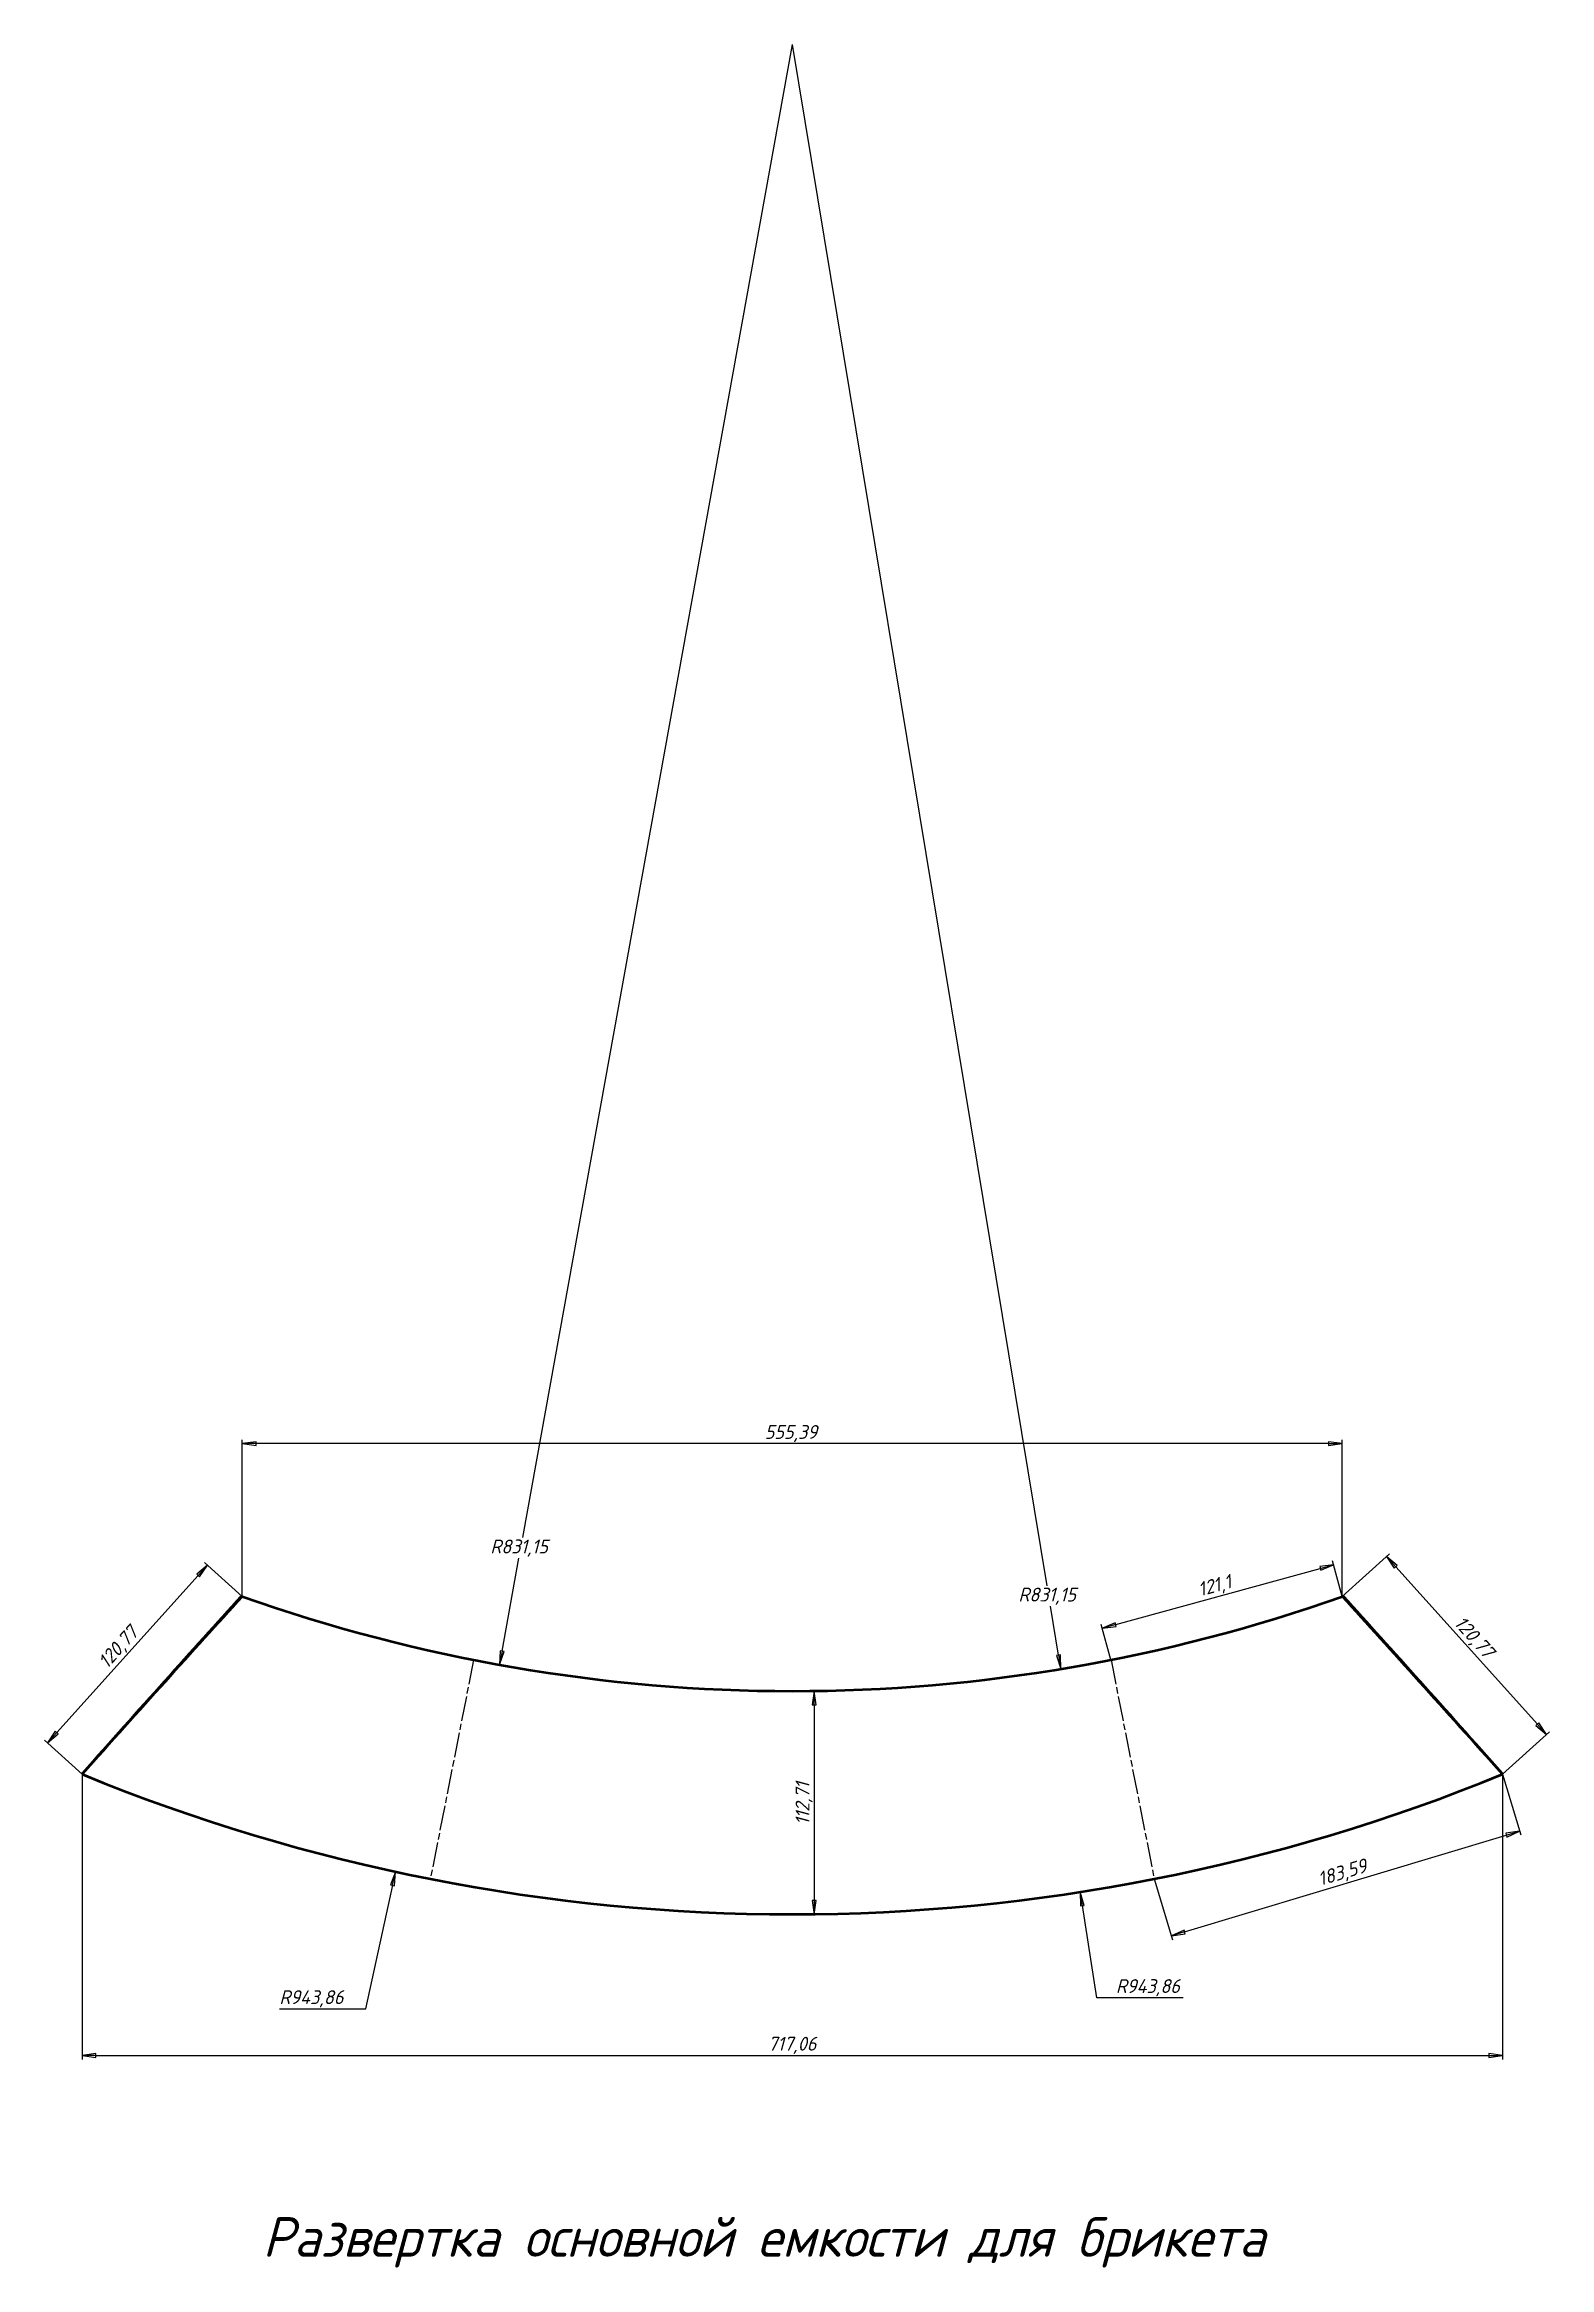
# Model space of a CAD drawing. Header units: millimetres. Extents: x 49 to 809, y 37 to 1159.
import ezdxf

# ---------------------------------------------------------------- set-up
doc = ezdxf.new("R2010")
doc.units = ezdxf.units.MM
doc.header["$LTSCALE"] = 2
doc.linetypes.add('CHAIN', pattern=[0.7087, 0.4724, -0.0591, 0.1181, -0.0591])
for name, color, linetype, lineweight in [('Видимый контур (ГОСТ)', 7, 'Continuous', 50), ('Обозначение (ГОСТ)', 7, 'Continuous', 25), ('Осевая линия сгиба (ГОСТ)', 7, 'CHAIN', 25), ('Размер (ГОСТ)', 7, 'Continuous', 25)]:
    doc.layers.add(name, color=color, linetype=linetype, lineweight=lineweight)
doc.styles.add('Обычный текст (ГОСТ)', font='GOST Common Italic.ttf')
doc.dimstyles.new('Обычный (ГОСТ)', dxfattribs={"dimscale": 2, "dimtxt": 3.5, "dimasz": 3.5, "dimexe": 1, "dimexo": 0, "dimgap": 0.5, "dimtad": 1, "dimrnd": 1e-08, "dimtxsty": 'Обычный текст (ГОСТ)', "dimblk": 'Filled-1', "dimcen": 0.09, "dimdle": 15, "dimclrd": 256, "dimclre": 256, "dimclrt": 256, "dimazin": 2, "dimtfac": 0.714286, "dimtdec": 3, "dimtmove": 0, "dimatfit": 3, "dimfxl": 1, "dimtolj": 1, "dimlwd": 25, "dimlwe": 25, "dimarcsym": 0})

# ---------------------------------------------------------------- blocks, each defined once
blk = doc.blocks.new('Filled-1')
at = {"color": 0}
for p, q in [((0, 0), (-1, 0.14)), ((-1, 0.14), (-1, -0.14)), ((-1, 0), (0, 0)), ((-1, -0.14), (0, 0))]:
    blk.add_line(p, q, dxfattribs=at)
at = {"color": 0, "flags": 128}
blk.add_lwpolyline([(-1, -0.14), (0, 0), (-1, 0.14), (-1, -0.14)], dxfattribs=at)
at = {"color": 0}
blk.add_solid([(-1, -0.14), (0, 0), (-1, 0.14), (-1, -0.14)], dxfattribs=at)
blk = doc.blocks.new('*D2')
at = {"layer": 'Defpoints', "color": 0, "linetype": 'Continuous', "transparency": 16777216}
for p in [(426.2, 1159.1), (278.5, 341.2)]:
    blk.add_point(p, dxfattribs=at)
at = {"layer": 'Размер (ГОСТ)', "linetype": 'Continuous', "lineweight": 25, "transparency": 16777216}
for p, q in [((426.2, 1159.1), (290.1, 405.4)), ((279.7, 348), (288.2, 395))]:
    blk.add_line(p, q, dxfattribs=at)
at = {"layer": 'Размер (ГОСТ)', "linetype": 'Continuous', "lineweight": 25, "transparency": 16777216, "xscale": 7, "yscale": 7, "zscale": 7, "rotation": 259.7615647007477}
blk.add_blockref('Filled-1', (278.5, 341.2), dxfattribs=at)
at = {"layer": 'Размер (ГОСТ)', "linetype": 'Continuous', "lineweight": 25, "transparency": 16777216, "insert": (273.8, 404.4), "char_height": 7, "attachment_point": 1, "style": 'Обычный текст (ГОСТ)'}
blk.add_mtext('\\A1;R831,15', dxfattribs=at)
blk = doc.blocks.new('*D3')
at = {"layer": 'Defpoints', "color": 0, "linetype": 'Continuous', "transparency": 16777216}
for p in [(426.2, 1159.1), (561.8, 339.1)]:
    blk.add_point(p, dxfattribs=at)
at = {"layer": 'Размер (ГОСТ)', "linetype": 'Continuous', "lineweight": 25, "transparency": 16777216}
for p, q in [((426.2, 1159.1), (554.8, 381.1)), ((560.6, 346), (556.6, 370.7))]:
    blk.add_line(p, q, dxfattribs=at)
at = {"layer": 'Размер (ГОСТ)', "linetype": 'Continuous', "lineweight": 25, "transparency": 16777216, "xscale": 7, "yscale": 7, "zscale": 7, "rotation": 279.3865965787501}
blk.add_blockref('Filled-1', (561.8, 339.1), dxfattribs=at)
at = {"layer": 'Размер (ГОСТ)', "linetype": 'Continuous', "lineweight": 25, "transparency": 16777216, "insert": (540.4, 380.1), "char_height": 7, "attachment_point": 1, "style": 'Обычный текст (ГОСТ)'}
blk.add_mtext('\\A1;R831,15', dxfattribs=at)
blk = doc.blocks.new('*D4')
at = {"layer": 'Defpoints', "color": 0, "linetype": 'Continuous', "transparency": 16777216}
for p in [(426.2, 1159.1), (225.9, 236.7)]:
    blk.add_point(p, dxfattribs=at)
at = {"layer": 'Размер (ГОСТ)', "linetype": 'Continuous', "lineweight": 25, "transparency": 16777216}
for p, q in [((210.9, 167.5), (224.5, 229.9)), ((167.3, 167.5), (210.9, 167.5))]:
    blk.add_line(p, q, dxfattribs=at)
at = {"layer": 'Размер (ГОСТ)', "linetype": 'Continuous', "lineweight": 25, "transparency": 16777216, "xscale": 7, "yscale": 7, "zscale": 7, "rotation": 77.74866271201269}
blk.add_blockref('Filled-1', (225.9, 236.7), dxfattribs=at)
at = {"layer": 'Размер (ГОСТ)', "linetype": 'Continuous', "lineweight": 25, "transparency": 16777216, "insert": (167.3, 176.9), "char_height": 7, "attachment_point": 1, "style": 'Обычный текст (ГОСТ)'}
blk.add_mtext('\\A1;R943,86', dxfattribs=at)
blk = doc.blocks.new('*D5')
at = {"layer": 'Defpoints', "color": 0, "linetype": 'Continuous', "transparency": 16777216}
for p in [(426.2, 1159.1), (571.6, 226.5)]:
    blk.add_point(p, dxfattribs=at)
at = {"layer": 'Размер (ГОСТ)', "linetype": 'Continuous', "lineweight": 25, "transparency": 16777216}
for p, q in [((579.9, 173.1), (572.7, 219.6)), ((623.5, 173.1), (579.9, 173.1))]:
    blk.add_line(p, q, dxfattribs=at)
at = {"layer": 'Размер (ГОСТ)', "linetype": 'Continuous', "lineweight": 25, "transparency": 16777216, "xscale": 7, "yscale": 7, "zscale": 7, "rotation": 98.8596869121759}
blk.add_blockref('Filled-1', (571.6, 226.5), dxfattribs=at)
at = {"layer": 'Размер (ГОСТ)', "linetype": 'Continuous', "lineweight": 25, "transparency": 16777216, "insert": (589.6, 182.5), "char_height": 7, "attachment_point": 1, "style": 'Обычный текст (ГОСТ)'}
blk.add_mtext('\\A1;R943,86', dxfattribs=at)
blk = doc.blocks.new('*D6')
at = {"layer": 'Defpoints', "color": 0, "linetype": 'Continuous', "transparency": 16777216}
for p in [(148.5, 452.8), (148.5, 375.7), (703.9, 375.7)]:
    blk.add_point(p, dxfattribs=at)
at = {"layer": 'Размер (ГОСТ)', "linetype": 'Continuous', "lineweight": 25, "transparency": 16777216}
for p, q in [((148.5, 375.7), (148.5, 454.8)), ((696.9, 452.8), (155.5, 452.8)), ((703.9, 375.7), (703.9, 454.8))]:
    blk.add_line(p, q, dxfattribs=at)
at = {"layer": 'Размер (ГОСТ)', "linetype": 'Continuous', "lineweight": 25, "transparency": 16777216, "xscale": 7, "yscale": 7, "zscale": 7, "rotation": 180}
blk.add_blockref('Filled-1', (148.5, 452.8), dxfattribs=at)
at = {"layer": 'Размер (ГОСТ)', "linetype": 'Continuous', "lineweight": 25, "transparency": 16777216, "xscale": 7, "yscale": 7, "zscale": 7}
blk.add_blockref('Filled-1', (703.9, 452.8), dxfattribs=at)
at = {"layer": 'Размер (ГОСТ)', "linetype": 'Continuous', "lineweight": 25, "transparency": 16777216, "insert": (412.3, 462.2), "char_height": 7, "attachment_point": 1, "style": 'Обычный текст (ГОСТ)'}
blk.add_mtext('\\A1;555,39', dxfattribs=at)
blk = doc.blocks.new('*D7')
at = {"layer": 'Defpoints', "color": 0, "linetype": 'Continuous', "transparency": 16777216}
for p in [(67.7, 286), (784.8, 286), (784.8, 144)]:
    blk.add_point(p, dxfattribs=at)
at = {"layer": 'Размер (ГОСТ)', "linetype": 'Continuous', "lineweight": 25, "transparency": 16777216}
for p, q in [((67.7, 286), (67.7, 142)), ((784.8, 286), (784.8, 142)), ((74.7, 144), (777.8, 144))]:
    blk.add_line(p, q, dxfattribs=at)
at = {"layer": 'Размер (ГОСТ)', "linetype": 'Continuous', "lineweight": 25, "transparency": 16777216, "xscale": 7, "yscale": 7, "zscale": 7, "rotation": 180}
blk.add_blockref('Filled-1', (67.7, 144), dxfattribs=at)
at = {"layer": 'Размер (ГОСТ)', "linetype": 'Continuous', "lineweight": 25, "transparency": 16777216, "xscale": 7, "yscale": 7, "zscale": 7}
blk.add_blockref('Filled-1', (784.8, 144), dxfattribs=at)
at = {"layer": 'Размер (ГОСТ)', "linetype": 'Continuous', "lineweight": 25, "transparency": 16777216, "insert": (414, 153.4), "char_height": 7, "attachment_point": 1, "style": 'Обычный текст (ГОСТ)'}
blk.add_mtext('\\A1;717,06', dxfattribs=at)
blk = doc.blocks.new('*D8')
at = {"layer": 'Defpoints', "color": 0, "linetype": 'Continuous', "transparency": 16777216}
for p in [(131, 391.5), (148.5, 375.7), (67.7, 286)]:
    blk.add_point(p, dxfattribs=at)
at = {"layer": 'Размер (ГОСТ)', "linetype": 'Continuous', "lineweight": 25, "transparency": 16777216}
for p, q in [((148.5, 375.7), (129.5, 392.8)), ((54.9, 307), (126.3, 386.3)), ((67.7, 286), (48.7, 303.1))]:
    blk.add_line(p, q, dxfattribs=at)
at = {"layer": 'Размер (ГОСТ)', "linetype": 'Continuous', "lineweight": 25, "transparency": 16777216, "xscale": 7, "yscale": 7, "zscale": 7}
for p, rotation in [((131, 391.5), 47.98389180151737), ((50.2, 301.8), 227.9838918015174)]:
    blk.add_blockref('Filled-1', p, dxfattribs=dict(at, rotation=rotation))
at = {"layer": 'Размер (ГОСТ)', "linetype": 'Continuous', "lineweight": 25, "transparency": 16777216, "insert": (75.1, 343.5), "char_height": 7, "attachment_point": 1, "rotation": 47.9839, "style": 'Обычный текст (ГОСТ)'}
blk.add_mtext('\\A1;120,77', dxfattribs=at)
blk = doc.blocks.new('*D9')
at = {"layer": 'Defpoints', "color": 0, "linetype": 'Continuous', "transparency": 16777216}
for p in [(703.9, 375.7), (807, 306), (784.8, 286)]:
    blk.add_point(p, dxfattribs=at)
at = {"layer": 'Размер (ГОСТ)', "linetype": 'Continuous', "lineweight": 25, "transparency": 16777216}
for p, q in [((703.9, 375.7), (727.7, 397.1)), ((730.9, 390.6), (802.4, 311.2)), ((784.8, 286), (808.5, 307.4))]:
    blk.add_line(p, q, dxfattribs=at)
at = {"layer": 'Размер (ГОСТ)', "linetype": 'Continuous', "lineweight": 25, "transparency": 16777216, "xscale": 7, "yscale": 7, "zscale": 7}
for p, rotation in [((726.2, 395.8), 132.016109862709), ((807, 306), 312.016109862709)]:
    blk.add_blockref('Filled-1', p, dxfattribs=dict(at, rotation=rotation))
at = {"layer": 'Размер (ГОСТ)', "linetype": 'Continuous', "lineweight": 25, "transparency": 16777216, "insert": (765.1, 366.6), "char_height": 7, "attachment_point": 1, "rotation": 312.0161, "style": 'Обычный текст (ГОСТ)'}
blk.add_mtext('\\A1;120,77', dxfattribs=at)
blk = doc.blocks.new('*D10')
at = {"layer": 'Defpoints', "color": 0, "linetype": 'Continuous', "transparency": 16777216}
for p in [(426.2, 327.9), (426.2, 215.2), (437.3, 215.2)]:
    blk.add_point(p, dxfattribs=at)
at = {"layer": 'Размер (ГОСТ)', "linetype": 'Continuous', "lineweight": 25, "transparency": 16777216}
for p, q in [((426.2, 327.9), (439.3, 327.9)), ((437.3, 320.9), (437.3, 222.2)), ((426.2, 215.2), (439.3, 215.2))]:
    blk.add_line(p, q, dxfattribs=at)
at = {"layer": 'Размер (ГОСТ)', "linetype": 'Continuous', "lineweight": 25, "transparency": 16777216, "xscale": 7, "yscale": 7, "zscale": 7}
for p, rotation in [((437.3, 327.9), 90), ((437.3, 215.2), 270)]:
    blk.add_blockref('Filled-1', p, dxfattribs=dict(at, rotation=rotation))
at = {"layer": 'Размер (ГОСТ)', "linetype": 'Continuous', "lineweight": 25, "transparency": 16777216, "insert": (427.9, 260.3), "char_height": 7, "attachment_point": 1, "rotation": 90, "style": 'Обычный текст (ГОСТ)'}
blk.add_mtext('\\A1;112,71', dxfattribs=at)
blk = doc.blocks.new('*D11')
at = {"layer": 'Defpoints', "color": 0, "linetype": 'Continuous', "transparency": 16777216}
for p in [(699.5, 391.7), (703.9, 375.7), (587.1, 343.6)]:
    blk.add_point(p, dxfattribs=at)
at = {"layer": 'Размер (ГОСТ)', "linetype": 'Continuous', "lineweight": 25, "transparency": 16777216}
for p, q in [((703.9, 375.7), (699, 393.6)), ((589.5, 361.5), (692.8, 389.8)), ((587.1, 343.6), (582.2, 361.5))]:
    blk.add_line(p, q, dxfattribs=at)
at = {"layer": 'Размер (ГОСТ)', "linetype": 'Continuous', "lineweight": 25, "transparency": 16777216, "xscale": 7, "yscale": 7, "zscale": 7}
for p, rotation in [((699.5, 391.7), 15.34044672614368), ((582.8, 359.6), 195.3404467261437)]:
    blk.add_blockref('Filled-1', p, dxfattribs=dict(at, rotation=rotation))
at = {"layer": 'Размер (ГОСТ)', "linetype": 'Continuous', "lineweight": 25, "transparency": 16777216, "insert": (630.3, 382.4), "char_height": 7, "attachment_point": 1, "rotation": 15.3404, "style": 'Обычный текст (ГОСТ)'}
blk.add_mtext('\\A1;121,1', dxfattribs=at)
blk = doc.blocks.new('*D12')
at = {"layer": 'Defpoints', "color": 0, "linetype": 'Continuous', "transparency": 16777216}
for p in [(784.8, 286), (793.4, 257.2), (609, 233.1)]:
    blk.add_point(p, dxfattribs=at)
at = {"layer": 'Размер (ГОСТ)', "linetype": 'Continuous', "lineweight": 25, "transparency": 16777216}
for p, q in [((784.8, 286), (794, 255.3)), ((624.3, 206.4), (786.7, 255.2)), ((609, 233.1), (618.2, 202.4))]:
    blk.add_line(p, q, dxfattribs=at)
at = {"layer": 'Размер (ГОСТ)', "linetype": 'Continuous', "lineweight": 25, "transparency": 16777216, "xscale": 7, "yscale": 7, "zscale": 7}
for p, rotation in [((793.4, 257.2), 16.74361447707645), ((617.6, 204.3), 196.7436144770764)]:
    blk.add_blockref('Filled-1', p, dxfattribs=dict(at, rotation=rotation))
at = {"layer": 'Размер (ГОСТ)', "linetype": 'Continuous', "lineweight": 25, "transparency": 16777216, "insert": (690.8, 236.2), "char_height": 7, "attachment_point": 1, "rotation": 16.7436, "style": 'Обычный текст (ГОСТ)'}
blk.add_mtext('\\A1;183,59', dxfattribs=at)

msp = doc.modelspace()

# ---------------------------------------------------------------- linework, layer by layer
at = {"layer": 'Видимый контур (ГОСТ)'}
for p, q in [((426.2308, 327.9239), (426.2408, 327.9239)), ((67.7025, 285.9603), (67.857, 286.3366)), ((784.6045, 286.3366), (784.7591, 285.9603)), ((426.2308, 215.2148), (426.2408, 215.2148))]:
    msp.add_line(p, q, dxfattribs=at)
for centre, radius, start, end in [((426.2308, 1159.074), 831.1501, 250.4817406, 270), ((426.2307, 1159.074), 831.1501, 270.0006929, 289.5182611), ((426.2308, 1159.074), 943.8592, 247.6753857, 270), ((426.2307, 1159.074), 943.8592, 270.0006102, 292.3246159)]:
    msp.add_arc(centre, radius, start, end, dxfattribs=at)
for points in [[(148.5375, 375.6859), (123.4781, 348.2262), (96.5853, 318.2824), (67.7025, 285.9603)], [(67.857, 286.3366), (96.5389, 318.5452), (123.253, 348.4086), (148.1516, 375.8228)], [(148.1516, 375.8228), (148.2798, 375.7773), (148.4085, 375.7317), (148.5375, 375.6859)], [(703.924, 375.6859), (704.0531, 375.7317), (704.1817, 375.7773), (704.3099, 375.8228)], [(784.7591, 285.9603), (755.8763, 318.2825), (728.9835, 348.2263), (703.924, 375.6859)], [(704.3099, 375.8228), (729.2085, 348.4086), (755.9226, 318.5452), (784.6045, 286.3366)]]:
    msp.add_open_spline(points, degree=3, dxfattribs=at)
at = {"layer": 'Осевая линия сгиба (ГОСТ)', "ltscale": 13.253036}
for p, q in [((265.3293, 343.647), (243.5101, 233.0701)), ((587.1368, 343.6479), (608.9567, 233.0711))]:
    msp.add_line(p, q, dxfattribs=at)

# ---------------------------------------------------------------- texts
at = {"layer": 'Обозначение (ГОСТ)', "insert": (158.7649, 62.3543), "char_height": 20, "width": 538.068275, "attachment_point": 1, "style": 'Обычный текст (ГОСТ)'}
msp.add_mtext('\\fGOST Common|b0|i1;\\H20.0000;Развертка основной емкости для брикета', dxfattribs=at)

# ---------------------------------------------------------------- dimensions: what is measured, and where the dimension line sits
at = {"layer": 'Размер (ГОСТ)', "linetype": 'Continuous', "lineweight": 25}
for center, mpoint, override, picture, middle in [((426.2308, 1159.074), (225.9434, 236.7101), {"dimgap": 0.5, "dimtih": 1, "dimtoh": 1, "dimdec": 2, "dimlfac": 1, "dimcen": 0, "dimtol": 0, "dimlim": 0, "dimtp": 0, "dimtm": 0, "dimtdec": 3, "dimtofl": 0}, '*D4', (184.3029, 167.5385)), ((426.2308, 1159.074), (278.4981, 341.1587), {"dimgap": 0.5, "dimtih": 1, "dimtoh": 1, "dimdec": 2, "dimlfac": 1, "dimcen": 0, "dimdle": 0, "dimtol": 0, "dimlim": 0, "dimtp": 0, "dimtm": 0, "dimtdec": 3, "dimtofl": 0, "dimtmove": 2}, '*D2', (289.1539, 400.1539)), ((426.2307, 1159.074), (561.7873, 339.0527), {"dimgap": 0.5, "dimtih": 1, "dimtoh": 1, "dimdec": 2, "dimlfac": 1, "dimcen": 0, "dimdle": 0, "dimtol": 0, "dimlim": 0, "dimtp": 0, "dimtm": 0, "dimtdec": 3, "dimtofl": 0, "dimtmove": 2}, '*D3', (555.6923, 375.9231)), ((426.2307, 1159.074), (571.5994, 226.4765), {"dimgap": 0.5, "dimtih": 1, "dimtoh": 1, "dimdec": 2, "dimlfac": 1, "dimcen": 0, "dimtol": 0, "dimlim": 0, "dimtp": 0, "dimtm": 0, "dimtdec": 3, "dimtofl": 0}, '*D5', (606.5433, 173.0769))]:
    dim = msp.add_radius_dim(center=center, mpoint=mpoint, dimstyle='Обычный (ГОСТ)', override=override, dxfattribs=at)
    dim.commit()
    dim.dimension.update_dxf_attribs({"geometry": picture, "text_midpoint": middle, "dimtype": 164})
for base, p1, p2, angle, picture, middle in [((148.5375, 452.7692), (703.924, 375.6859), (148.5375, 375.6859), 180, '*D6', (426.2308, 452.7692)), ((131.008, 391.4785), (67.7025, 285.9603), (148.5375, 375.6859), 227.9838918, '*D8', (90.5905, 346.6156)), ((699.5426, 391.6575), (587.1368, 343.6479), (703.924, 375.6859), 195.3404467, '*D11', (641.149, 375.6385)), ((807.0478, 306.0405), (703.924, 375.6859), (784.7591, 285.9603), 132.0161099, '*D9', (766.6302, 350.9033)), ((437.3077, 215.2148), (426.2408, 327.9239), (426.2308, 215.2148), 90, '*D10', (437.3077, 271.5694)), ((784.7591, 144), (67.7025, 285.9603), (784.7591, 285.9603), 180, '*D7', (426.2308, 144)), ((793.4017, 257.2322), (608.9564, 233.071), (784.7591, 285.9603), 196.7436145, '*D12', (705.5004, 230.7875))]:
    dim = msp.add_linear_dim(base=base, p1=p1, p2=p2, angle=angle, dimstyle='Обычный (ГОСТ)', override={"dimgap": 0.5, "dimdec": 2, "dimtol": 0, "dimlim": 0, "dimtp": 0, "dimtm": 0, "dimtdec": 3, "dimtofl": 0, "dimatfit": 1}, dxfattribs=at)
    dim.commit()
    dim.dimension.update_dxf_attribs({"geometry": picture, "text_midpoint": middle, "dimtype": 160})

doc.saveas('drawing.dxf')
